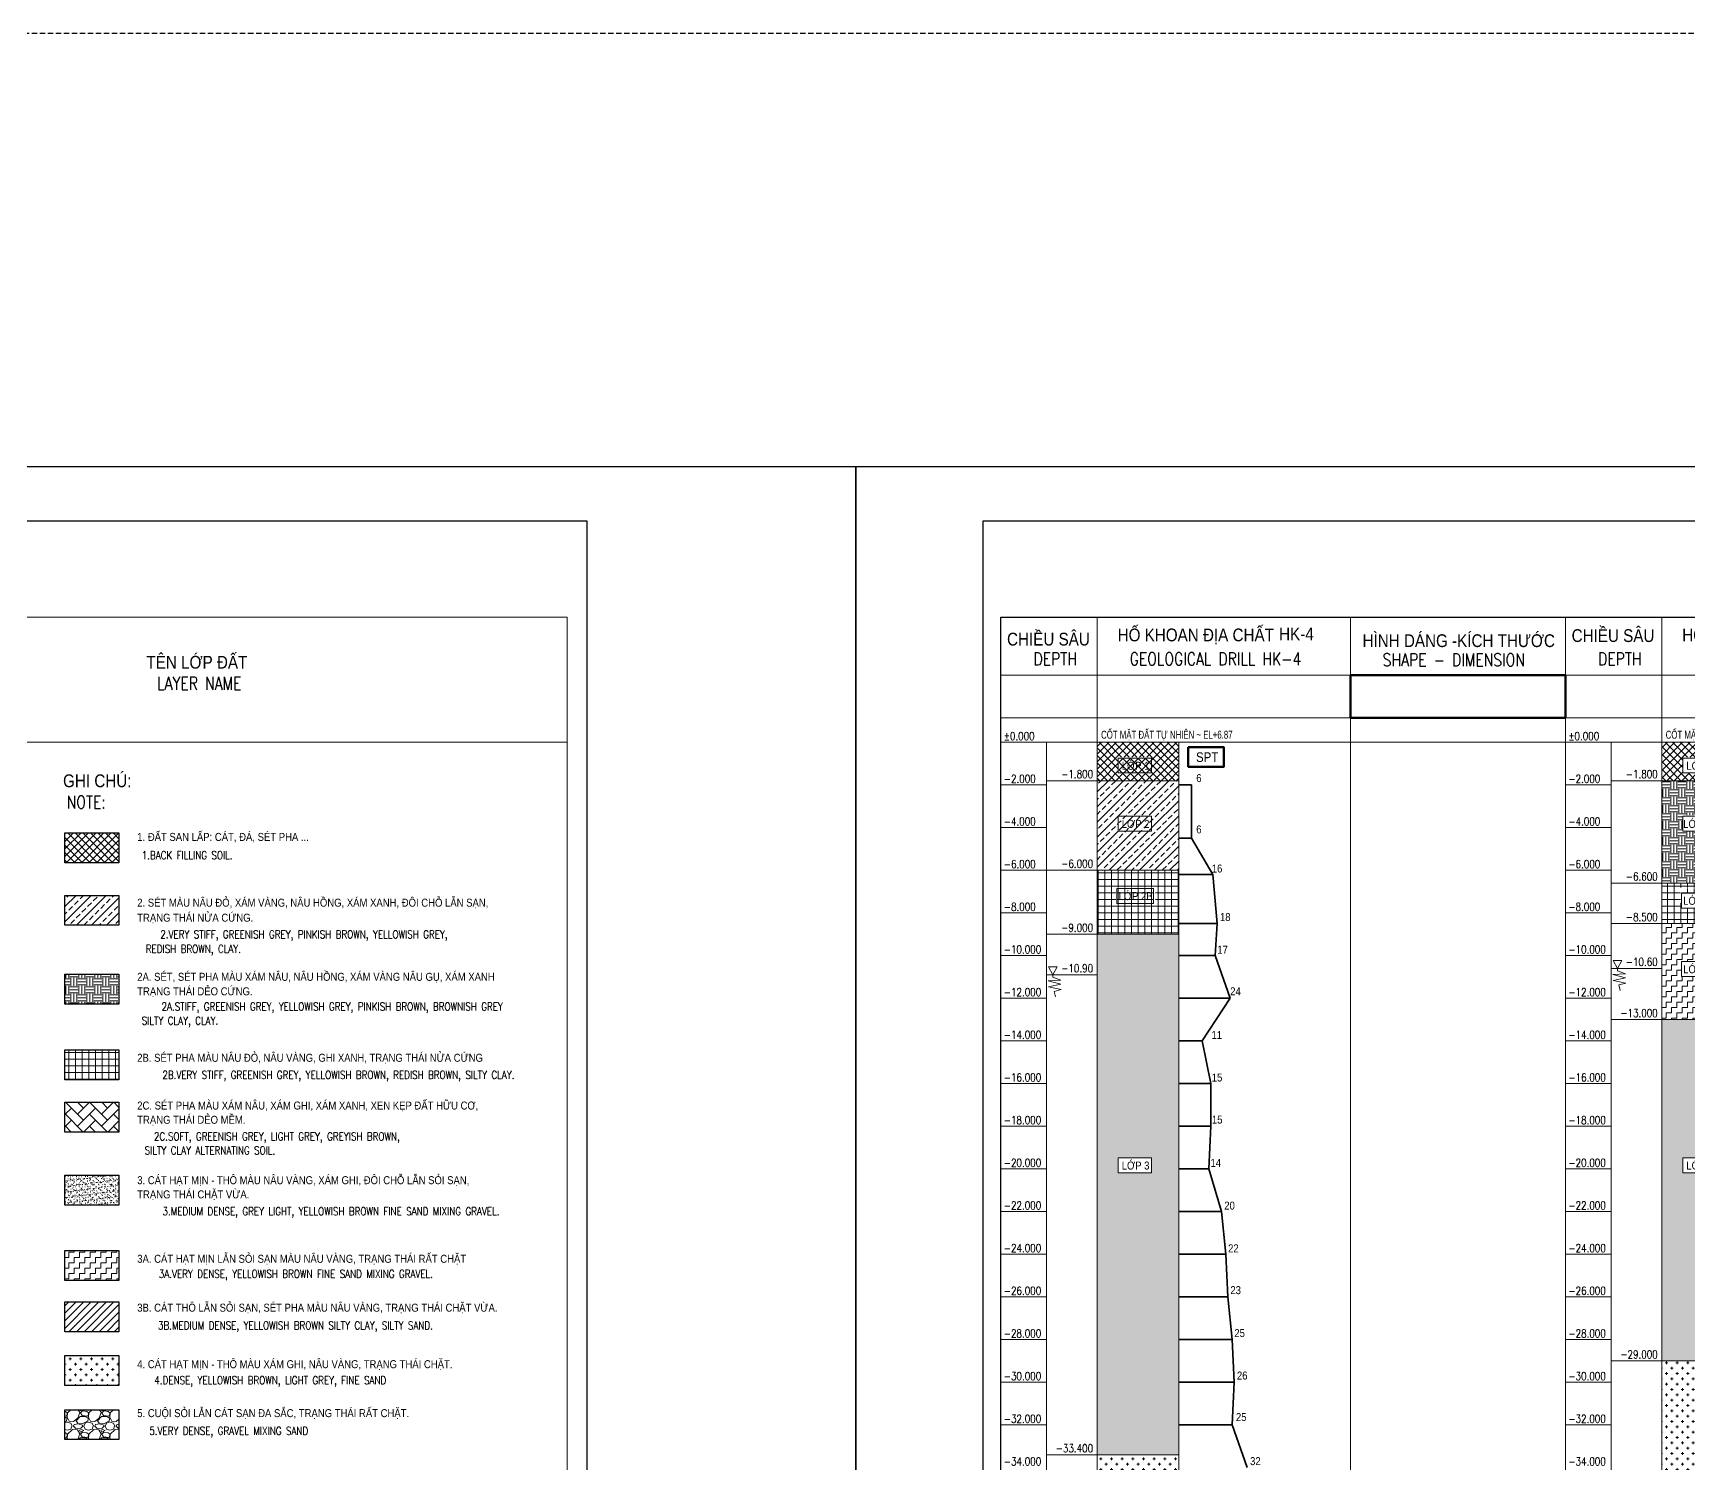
# Model space of a CAD drawing. Header units: millimetres. Extents: x -2123450 to -961021, y -260876 to 649159.
# Drawn here: x -1610540 to -1532959, y 582093 to 649159 of the extents above; entities that cross this region are included whole.
import ezdxf
from ezdxf.enums import TextEntityAlignment as Align

# ---------------------------------------------------------------- set-up
doc = ezdxf.new("R2010")
doc.units = ezdxf.units.MM
doc.header["$LTSCALE"] = 1000
doc.header["$MEASUREMENT"] = 0
doc.linetypes.add('DASHED', pattern=[19.05, 12.7, -6.35])
doc.linetypes.add('HIDDEN', pattern=[0.375, 0.25, -0.125])
doc.layers.get('0').update_dxf_attribs({"linetype": 'CONTINUOUS'})
doc.layers.get('DEFPOINTS').update_dxf_attribs({"linetype": 'CONTINUOUS'})
doc.layers.add('HIDEN', color=9, linetype='HIDDEN')
doc.layers.add('TEXT', color=7, linetype='CONTINUOUS')
for name, color, linetype, lineweight in [('NDC_S_CONTINUOUS', 3, 'CONTINUOUS', 20), ('NDC_S_DIM', 1, 'CONTINUOUS', 9), ('NDC_S_ENG TEXT', 2, 'CONTINUOUS', 9), ('NDC_S_FOUNDATION NAME', 7, 'CONTINUOUS', 20), ('NDC_S_HATCH MATERIAL', 8, 'CONTINUOUS', 13), ('NDC_S_LEVEL TEXT', 7, 'CONTINUOUS', 20), ('NDC_S_PILE ON FOUNDATION PLAN', 9, 'DASHED', 9), ('NDC_S_REBAR', 4, 'CONTINUOUS', 35), ('NDC_S_STIRRUP', 2, 'CONTINUOUS', 25), ('NDC_S_VN TITLE', 6, 'CONTINUOUS', 9)]:
    doc.layers.add(name, color=color, linetype=linetype, lineweight=lineweight)
doc.styles.add('NDC_ARIAL', font='arial.ttf', dxfattribs={"width": 0.8})
doc.styles.add('NDC_ROMANS', font='romans.shx', dxfattribs={"width": 0.8, "bigfont": 'vns.shx'})
doc.styles.get("Standard").update_dxf_attribs({"font": 'romans.shx', "bigfont": 'vns.shx'})

# ---------------------------------------------------------------- blocks, each defined once
blk = doc.blocks.new('HK4')
at = {"layer": 'NDC_S_HATCH MATERIAL'}
h = blk.add_hatch(dxfattribs=at)
h.set_pattern_fill('ANSI37', color=256, scale=2000)
h.set_pattern_definition([(45, (599674.7, -615917.2), (-176.776695, 176.776695), []), (135, (599674.7, -615917.2), (-176.776695, -176.776695), [])])
h.paths.add_polyline_path([(8333, 0), (4509, 0), (4509, -1800), (8333, -1800)])
h.paths.add_polyline_path([(5495, -1439), (5495, -746), (7052, -746), (7052, -1439)], flags=16)
h.paths.add_polyline_path([(5542, -1412), (7077, -1412), (7077, -697), (5542, -697)], flags=16)
h = blk.add_hatch(dxfattribs=at)
h.set_pattern_fill('ANSI33', color=256, scale=2000)
h.set_pattern_definition([(45, (599674.7, -615917.2), (-353.5534, 353.5534), []), (45, (600028.26, -615917.2), (-353.5534, 353.5534), [250, -125])])
h.paths.add_polyline_path([(8333, -1800), (4509, -1800), (4509, -6000), (8333, -6000)])
h.paths.add_polyline_path([(7052, -3470), (7052, -4163), (5495, -4163), (5495, -3470)], flags=16)
h.paths.add_polyline_path([(5542, -4135), (7077, -4135), (7077, -3421), (5542, -3421)], flags=16)
h = blk.add_hatch(dxfattribs=at)
h.set_pattern_fill('NET', color=256, scale=2500, pattern_type=2)
h.set_pattern_definition([(0, (599674.7, -518011.1), (0, 312.5), []), (90, (599674.7, -518011.1), (-312.5, 2e-14), [])])
h.paths.add_polyline_path([(8333, -6000), (4509, -6000), (4509, -9000), (8333, -9000)])
h.paths.add_polyline_path([(5429, -7549), (5429, -6856), (7149, -6856), (7149, -7549)], flags=16)
h.paths.add_polyline_path([(5381, -7521), (7238, -7521), (7238, -6807), (5381, -6807)], flags=16)
h = blk.add_hatch(dxfattribs=at)
h.set_pattern_fill('AR-SAND', color=256, scale=100)
h.set_pattern_definition([(37.5, (599674.71, -615917.2), (-6.299336, 192.682377), [0, -152, 0, -170, 0, -162.5]), (7.5, (599674.7, -615917.2), (176.97767, 282.21461), [0, -82, 0, -137, 0, -52.5]), (327.5, (599551.7, -615917.2), (311.414186, 0.565905), [0, -50, 0, -180, 0, -235]), (317.5, (599551.7, -615917.2), (300.61266, 87.76756), [0, -25, 0, -118, 0, -135])])
h.paths.add_polyline_path([(8333, -9000), (4509, -9000), (4509, -33400), (8333, -33400)])
h.paths.add_polyline_path([(7052, -19485), (7052, -20177), (5495, -20177), (5495, -19485)], flags=16)
h = blk.add_hatch(dxfattribs=at)
h.set_pattern_fill('CROSS', color=256, scale=1000)
h.set_pattern_definition([(0, (599674.7, -615917.2), (250, 250), [125, -375]), (90, (599737.2, -615979.7), (-250, 250), [125, -375])])
h.paths.add_polyline_path([(8333, -33400), (4509, -33400), (4509, -42000), (8333, -42000)])
h.paths.add_polyline_path([(7052, -37893), (7052, -38586), (5495, -38586), (5495, -37893)], flags=16)
h.paths.add_polyline_path([(5542, -38558), (7077, -38558), (7077, -37844), (5542, -37844)], flags=16)
at = {"layer": 'NDC_S_CONTINUOUS'}
for p, q in [((4509, -67200), (4509, 5871)), ((16380, 1149), (16380, 5871)), ((0, -67200), (0, 0)), ((2130, 0), (0, 0)), ((2130, -67200), (2130, 0)), ((16381, -67199), (16380, 0)), ((8333, -67200), (8333, 0)), ((2130, -2000), (0, -2000)), ((4509, -1800), (2130, -1800)), ((8333, -1800), (4509, -1800)), ((2130, -4000), (0, -4000)), ((2130, -6000), (0, -6000)), ((4509, -6000), (2130, -6000)), ((8333, -6000), (4509, -6000)), ((8333, -6000), (4509, -6000)), ((2130, -8000), (0, -8000)), ((4509, -9000), (2130, -9000)), ((8333, -9000), (4509, -9000)), ((8333, -9000), (4509, -9000)), ((2130, -10000), (0, -10000)), ((2130, -12000), (0, -12000)), ((2130, -14000), (0, -14000)), ((2130, -16000), (0, -16000)), ((2130, -18000), (0, -18000)), ((2130, -20000), (0, -20000)), ((2130, -22000), (0, -22000)), ((2130, -24000), (0, -24000)), ((2130, -26000), (0, -26000)), ((2130, -28000), (0, -28000)), ((2130, -30000), (0, -30000)), ((2130, -32000), (0, -32000)), ((4509, -33400), (2130, -33400)), ((8333, -33400), (4509, -33400))]:
    blk.add_line(p, q, dxfattribs=at)
for points in [[(4509, 3150), (0, 3150), (0, 5871), (4509, 5871)], [(16380, 3150), (4509, 3150), (4509, 5871), (16380, 5871)], [(4509, 1149), (0, 1149), (0, 3150), (4509, 3150)], [(16380, 1149), (4509, 1149), (4509, 3150), (16380, 3150)], [(4509, 0), (0, 0), (0, 1149), (4509, 1149)], [(16380, 0), (4509, 0), (4509, 1149), (16380, 1149)]]:
    blk.add_lwpolyline(points, close=True, dxfattribs=at)
at = {"layer": 'NDC_S_CONTINUOUS', "lineweight": 100}
blk.add_lwpolyline([(8779, -233), (10450, -233), (10450, -1145), (8779, -1145)], close=True, dxfattribs=at)
at = {"layer": 'NDC_S_DIM'}
for points in [[(5495, -746), (7052, -746), (7052, -1439), (5495, -1439)], [(5495, -3470), (7052, -3470), (7052, -4163), (5495, -4163)], [(5429, -6856), (7149, -6856), (7149, -7549), (5429, -7549)], [(5495, -19485), (7052, -19485), (7052, -20177), (5495, -20177)]]:
    blk.add_lwpolyline(points, close=True, dxfattribs=at)
at = {"layer": 'NDC_S_PILE ON FOUNDATION PLAN', "linetype": 'Continuous'}
blk.add_line((4509, -10900), (2130, -10900), dxfattribs=at)
for points in [[(2224, -10528), (2633, -10528), (2429, -10900), (2224, -10528)], [(2429, -10900), (2429, -11006), (2806, -11150), (2217, -11184), (2809, -11333), (2234, -11464), (2819, -11593), (2494, -11676), (2559, -11933)]]:
    blk.add_lwpolyline(points, dxfattribs=at)
at = {"layer": 'NDC_S_REBAR', "color": 3}
for p, q in [((8333, -2000), (8933, -2000)), ((8933, -2000), (8933, -4500)), ((8333, -4500), (8933, -4500)), ((8933, -4500), (9933, -6200)), ((8333, -6200), (9933, -6200)), ((9933, -6200), (10133, -8500)), ((8333, -8500), (10133, -8500)), ((10133, -8500), (10033, -10000)), ((8333, -10000), (10033, -10000)), ((10033, -10000), (10733, -12000)), ((8333, -12000), (10733, -12000)), ((10733, -12000), (9433, -14000)), ((8333, -14000), (9433, -14000)), ((9433, -14000), (9833, -16000)), ((8333, -16000), (9833, -16000)), ((9833, -16000), (9833, -18000)), ((8333, -18000), (9833, -18000)), ((9833, -18000), (9733, -20000)), ((8333, -20000), (9733, -20000)), ((9733, -20000), (10333, -22000)), ((8333, -22000), (10333, -22000)), ((10333, -22000), (10533, -24000)), ((8333, -24000), (10533, -24000)), ((10533, -24000), (10633, -26000)), ((8333, -26000), (10633, -26000)), ((10633, -26000), (10833, -28000)), ((8333, -28000), (10833, -28000)), ((10833, -28000), (10933, -30000)), ((8333, -30000), (10933, -30000)), ((10933, -30000), (10833, -32000)), ((8333, -32000), (10833, -32000)), ((10833, -32000), (11533, -34000))]:
    blk.add_line(p, q, dxfattribs=at)
at = {"layer": 'NDC_S_ENG TEXT', "style": 'NDC_ROMANS', "width": 0.8}
for s, p in [('%%P0.000', (137, 102)), ('-2.000', (137, -1898)), ('-4.000', (137, -3898)), ('-6.000', (137, -5898)), ('-8.000', (137, -7898)), ('-10.000', (137, -9898)), ('-12.000', (137, -11898)), ('-14.000', (137, -13898)), ('-16.000', (137, -15898)), ('-18.000', (137, -17898)), ('-20.000', (137, -19898)), ('-22.000', (137, -21898)), ('-24.000', (137, -23898)), ('-26.000', (137, -25898)), ('-28.000', (137, -27898)), ('-30.000', (137, -29898)), ('-32.000', (137, -31898)), ('-34.000', (137, -33898))]:
    blk.add_text(s, height=375, dxfattribs=at).set_placement(p)
for s, p in [('-1.800', (4318, -1493)), ('-6.000', (4318, -5693)), ('-9.000', (4318, -8693)), ('-10.90', (4318, -10593)), ('-33.400', (4318, -33093))]:
    blk.add_text(s, height=375, dxfattribs=at).set_placement(p, align=Align.MIDDLE_RIGHT)
at = {"layer": 'NDC_S_FOUNDATION NAME', "style": 'NDC_ARIAL', "width": 0.7}
blk.add_text('CỐT MẶT ĐẤT TỰ NHIÊN ~ EL+6.87', height=375, dxfattribs=at).set_placement((4692, 167))
at = {"layer": 'NDC_S_FOUNDATION NAME', "style": 'NDC_ARIAL', "width": 0.85}
blk.add_text('SPT', height=450, dxfattribs=at).set_placement((9661, -695), align=Align.MIDDLE)
at = {"layer": 'NDC_S_LEVEL TEXT', "style": 'NDC_ARIAL', "width": 0.85}
for s, p in [('6', (9275, -1678)), ('6', (9275, -4083)), ('16', (10127, -5917)), ('18', (10509, -8191)), ('17', (10384, -9723)), ('24', (10991, -11670)), ('11', (10112, -13721)), ('15', (10125, -15716)), ('15', (10133, -17688)), ('14', (10068, -19713)), ('20', (10713, -21717)), ('22', (10891, -23719)), ('23', (10999, -25680)), ('25', (11183, -27692)), ('26', (11304, -29683)), ('25', (11259, -31628)), ('32', (11922, -33695))]:
    blk.add_text(s, height=375, dxfattribs=at).set_placement(p, align=Align.MIDDLE)
at = {"layer": 'NDC_S_VN TITLE', "style": 'NDC_ARIAL', "width": 0.85}
for s, height, p in [('HỐ KHOAN ĐỊA CHẤT', 600, (9129, 5056)), ('CHIỀU SÂU', 600, (2225, 4922)), ('HK-4', 600, (13845, 5077)), ('LỚP 1', 375, (6309, -1055)), ('LỚP 2', 375, (6309, -3778)), ('LỚP 2B', 375, (6309, -7164)), ('LỚP 3', 375, (6309, -19793))]:
    blk.add_text(s, height=height, dxfattribs=at).set_placement(p, align=Align.MIDDLE)
at = {"layer": 'TEXT', "color": 3, "linetype": 'Continuous', "ltscale": 0.8, "width": 0.8}
for s, p in [('DEPTH', (2541, 3909)), ('GEOLOGICAL DRILL HK-4', (10054, 3909))]:
    blk.add_text(s, height=600, dxfattribs=at).set_placement(p, align=Align.MIDDLE_CENTER)
blk = doc.blocks.new('HK5-B3')
at = {"layer": 'NDC_S_HATCH MATERIAL'}
h = blk.add_hatch(dxfattribs=at)
h.set_pattern_fill('ANSI37', color=256, scale=2000)
h.set_pattern_definition([(45, (599674.7, -615917.2), (-176.776695, 176.776695), []), (135, (599674.7, -615917.2), (-176.776695, -176.776695), [])])
h.paths.add_polyline_path([(7052, -746), (7052, -1412), (7077, -1412), (7077, -697), (5542, -697), (5542, -746)])
h.paths.add_polyline_path([(5495, -1439), (5495, -746), (7052, -746), (7052, -1439)])
h.paths.add_polyline_path([(8333, 0), (4509, 0), (4509, -1800), (8333, -1800)])
h = blk.add_hatch(dxfattribs=at)
h.set_pattern_fill('EARTH', color=256, scale=1500, angle=90, pattern_type=2)
h.set_pattern_definition([(90, (573220.13, -518011.1), (-375, 375), [375, -375]), (90, (573079.5, -518011.1), (-375, 375), [375, -375]), (90, (572938.9, -518011.1), (-375, 375), [375, -375]), (180, (572892, -517964.23), (-375, -375), [375, -375]), (180, (572892, -517823.6), (-375, -375), [375, -375]), (180, (572892, -517682.98), (-375, -375), [375, -375])])
h.paths.add_polyline_path([(5495, -3470), (7169, -3470), (7169, -4163), (5495, -4163)])
h.paths.add_polyline_path([(8333, -1800), (4509, -1800), (4509, -6600), (8333, -6600)])
h.paths.add_polyline_path([(5542, -3470), (7077, -3470), (7077, -3421), (5542, -3421)])
h = blk.add_hatch(dxfattribs=at)
h.set_pattern_fill('NET', color=256, scale=2500, pattern_type=2)
h.set_pattern_definition([(0, (573220.13, -518011.1), (0, 312.5), []), (90, (573220.13, -518011.1), (-312.5, 2e-14), [])])
h.paths.add_polyline_path([(7149, -7076), (7149, -7521), (7238, -7521), (7238, -6807), (5381, -6807), (5381, -7521), (5429, -7521), (5429, -7076)])
h.paths.add_polyline_path([(5429, -7076), (7149, -7076), (7149, -6856), (5429, -6856)])
h.paths.add_polyline_path([(5429, -7768), (5429, -7076), (7149, -7076), (7149, -7768)])
h.paths.add_polyline_path([(8333, -6600), (4509, -6600), (4509, -8500), (8333, -8500)])
h = blk.add_hatch(dxfattribs=at)
h.set_pattern_fill('ZIGZAG', color=256, scale=2000, pattern_type=2)
h.set_pattern_definition([(0, (573220.13, -518011.1), (250, 250), [250, -250]), (90, (573470.13, -518011.1), (-250, 250), [250, -250])])
h.paths.add_polyline_path([(8333, -8500), (4509, -8500), (4509, -13000), (8333, -13000)])
h.paths.add_polyline_path([(7149, -10282), (7149, -10975), (5429, -10975), (5429, -10282)], flags=16)
h.paths.add_polyline_path([(5393, -10947), (7226, -10947), (7226, -10233), (5393, -10233)], flags=24)
h = blk.add_hatch(dxfattribs=at)
h.set_pattern_fill('AR-SAND', color=256, scale=100)
h.set_pattern_definition([(37.5, (599674.71, -615917.2), (-6.299336, 192.682377), [0, -152, 0, -170, 0, -162.5]), (7.5, (599674.7, -615917.2), (176.97767, 282.21461), [0, -82, 0, -137, 0, -52.5]), (327.5, (599551.7, -615917.2), (311.414186, 0.565905), [0, -50, 0, -180, 0, -235]), (317.5, (599551.7, -615917.2), (300.61266, 87.76756), [0, -25, 0, -118, 0, -135])])
h.paths.add_polyline_path([(8333, -13000), (4509, -13000), (4509, -29000), (8333, -29000)])
h.paths.add_polyline_path([(7052, -19485), (7052, -20177), (5495, -20177), (5495, -19485)], flags=16)
h = blk.add_hatch(dxfattribs=at)
h.set_pattern_fill('CROSS', color=256, scale=1000)
h.set_pattern_definition([(0, (599674.7, -615917.2), (250, 250), [125, -375]), (90, (599737.2, -615979.7), (-250, 250), [125, -375])])
h.paths.add_polyline_path([(7052, -37893), (7052, -38586), (5495, -38586), (5495, -37893)], flags=16)
h.paths.add_polyline_path([(5542, -38558), (7077, -38558), (7077, -37844), (5542, -37844)], flags=16)
h.paths.add_polyline_path([(5495, -35262), (5495, -34569), (7052, -34569), (7052, -35262)])
h.paths.add_polyline_path([(8333, -29000), (4509, -29000), (4509, -42800), (8333, -42800)])
at = {"layer": 'NDC_S_CONTINUOUS'}
for p, q in [((4509, -67200), (4509, 5871)), ((0, -67200), (0, 0)), ((0, -67200), (0, 0)), ((2130, 0), (0, 0)), ((2130, -67200), (2130, 0)), ((2130, -2000), (0, -2000)), ((4509, -1800), (2130, -1800)), ((8333, -1800), (4509, -1800)), ((2130, -4000), (0, -4000)), ((2130, -6000), (0, -6000)), ((4509, -6600), (2130, -6600)), ((8333, -6600), (4509, -6600)), ((8333, -6600), (4509, -6600)), ((2130, -8000), (0, -8000)), ((4509, -8500), (2130, -8500)), ((8333, -8500), (4509, -8500)), ((8333, -8500), (4509, -8500)), ((2130, -10000), (0, -10000)), ((2130, -12000), (0, -12000)), ((4509, -13000), (2130, -13000)), ((8333, -13000), (4509, -13000)), ((8333, -13000), (4509, -13000)), ((2130, -14000), (0, -14000)), ((2130, -16000), (0, -16000)), ((2130, -18000), (0, -18000)), ((2130, -20000), (0, -20000)), ((2130, -22000), (0, -22000)), ((2130, -24000), (0, -24000)), ((2130, -26000), (0, -26000)), ((2130, -28000), (0, -28000)), ((4509, -29000), (2130, -29000)), ((8333, -29000), (4509, -29000)), ((2130, -30000), (0, -30000)), ((2130, -32000), (0, -32000))]:
    blk.add_line(p, q, dxfattribs=at)
for points in [[(0, 5871), (16380, 5871), (16380, 3150), (0, 3150)], [(4509, 1149), (0, 1149), (0, 3150), (4509, 3150)], [(16380, 1149), (4509, 1149), (4509, 3150), (16380, 3150)], [(0, 1149), (16380, 1149), (16380, 0), (0, 0)]]:
    blk.add_lwpolyline(points, close=True, dxfattribs=at)
at = {"layer": 'NDC_S_DIM'}
for points in [[(5495, -746), (7052, -746), (7052, -1439), (5495, -1439)], [(5495, -3470), (7169, -3470), (7169, -4163), (5495, -4163)], [(5429, -7076), (7149, -7076), (7149, -7768), (5429, -7768)], [(5429, -10282), (7149, -10282), (7149, -10975), (5429, -10975)], [(5495, -19485), (7052, -19485), (7052, -20177), (5495, -20177)]]:
    blk.add_lwpolyline(points, close=True, dxfattribs=at)
at = {"layer": 'NDC_S_PILE ON FOUNDATION PLAN', "linetype": 'Continuous'}
for points in [[(2130, -10600), (4509, -10600)], [(2429, -10600), (2429, -10706), (2806, -10850), (2217, -10884), (2809, -11033), (2234, -11164), (2819, -11293), (2494, -11376), (2559, -11633)], [(2224, -10228), (2633, -10228), (2429, -10600), (2224, -10228)]]:
    blk.add_lwpolyline(points, dxfattribs=at)
at = {"layer": 'NDC_S_ENG TEXT', "style": 'NDC_ROMANS', "width": 0.8}
for s, p in [('%%P0.000', (137, 102)), ('-2.000', (137, -1898)), ('-4.000', (137, -3898)), ('-6.000', (137, -5898)), ('-8.000', (137, -7898)), ('-10.000', (137, -9898)), ('-12.000', (137, -11898)), ('-14.000', (137, -13898)), ('-16.000', (137, -15898)), ('-18.000', (137, -17898)), ('-20.000', (137, -19898)), ('-22.000', (137, -21898)), ('-24.000', (137, -23898)), ('-26.000', (137, -25898)), ('-28.000', (137, -27898)), ('-30.000', (137, -29898)), ('-32.000', (137, -31898)), ('-34.000', (137, -33898))]:
    blk.add_text(s, height=375, dxfattribs=at).set_placement(p)
for s, p in [('-1.800', (4318, -1493)), ('-6.600', (4318, -6293)), ('-8.500', (4318, -8193)), ('-10.60', (4318, -10293)), ('-13.000', (4318, -12693)), ('-29.000', (4318, -28693))]:
    blk.add_text(s, height=375, dxfattribs=at).set_placement(p, align=Align.MIDDLE_RIGHT)
at = {"layer": 'NDC_S_FOUNDATION NAME', "style": 'NDC_ARIAL', "width": 0.7}
blk.add_text('CỐT MẶT ĐẤT TỰ NHIÊN ~ EL+6.84', height=375, dxfattribs=at).set_placement((4692, 167))
at = {"layer": 'NDC_S_VN TITLE', "style": 'NDC_ARIAL', "width": 0.85}
for s, height, p in [('CHIỀU SÂU', 600, (2225, 5087)), ('HỐ KHOAN ĐỊA CHẤT', 600, (9129, 5056)), ('LỚP 1', 375, (6309, -1055)), ('LỚP 2A', 375, (6309, -3778)), ('LỚP 2B', 375, (6309, -7384)), ('LỚP 3A', 375, (6309, -10590)), ('LỚP 3', 375, (6309, -19793))]:
    blk.add_text(s, height=height, dxfattribs=at).set_placement(p, align=Align.MIDDLE)
at = {"layer": 'TEXT', "color": 3, "linetype": 'Continuous', "ltscale": 0.8, "width": 0.8}
blk.add_text('DEPTH', height=600, dxfattribs=at).set_placement((2541, 3909), align=Align.MIDDLE_CENTER)
blk = doc.blocks.new('ten lop dat')
at = {"layer": 'NDC_S_HATCH MATERIAL'}
h = blk.add_hatch(dxfattribs=at)
h.set_pattern_fill('ANSI37', color=256, scale=2000)
h.set_pattern_definition([(45, (300053.68, -488720.84), (-176.7767, 176.7767), []), (135, (300053.68, -488720.84), (-176.7767, -176.7767), [])])
h.paths.add_polyline_path([(2531, 27043), (2531, 28443), (0, 28443), (0, 27043)])
h = blk.add_hatch(dxfattribs=at)
h.set_pattern_fill('ANSI33', color=256, scale=2000)
h.set_pattern_definition([(45, (300053.7, -489300.3), (-353.5534, 353.5534), []), (45, (300407.24, -489300.3), (-353.5534, 353.5534), [250, -125])])
h.paths.add_polyline_path([(2531, 24108), (2531, 25508), (0, 25508), (0, 24108)])
h = blk.add_hatch(dxfattribs=at)
h.set_pattern_fill('EARTH', color=256, scale=1500, angle=90, pattern_type=2)
h.set_pattern_definition([(90, (517381.1, -487131.62), (-375, 375), [375, -375]), (90, (517240.47, -487131.62), (-375, 375), [375, -375]), (90, (517099.85, -487131.62), (-375, 375), [375, -375]), (180, (517052.97, -487084.75), (-375, -375), [375, -375]), (180, (517052.97, -486944.12), (-375, -375), [375, -375]), (180, (517052.97, -486803.5), (-375, -375), [375, -375])])
h.paths.add_polyline_path([(2531, 20413), (2531, 21814), (0, 21814), (0, 20413)])
h = blk.add_hatch(dxfattribs=at)
h.set_pattern_fill('NET', color=256, scale=2500, pattern_type=2)
h.set_pattern_definition([(0, (517381.1, -586118.08), (0, 312.5), []), (90, (517381.1, -586118.08), (-312.5, 2e-14), [])])
h.paths.add_polyline_path([(0, 18267), (0, 16866), (2531, 16866), (2531, 18267)])
h = blk.add_hatch(dxfattribs=at)
h.set_pattern_fill('AR-HBONE', color=256, scale=100, pattern_type=2)
h.set_pattern_definition([(45, (517381.1, -488197.73), (4e-14, 565.68542), [1200, -400]), (135, (517663.94, -487914.9), (4e-14, 565.68542), [1200, -400])])
h.paths.add_polyline_path([(0, 15815), (0, 14414), (2531, 14414), (2531, 15815)])
h = blk.add_hatch(dxfattribs=at)
h.set_pattern_fill('AR-SAND', color=256, scale=100)
h.set_pattern_definition([(37.5, (300053.68, -495013.72), (-6.299336, 192.682377), [0, -152, 0, -170, 0, -162.5]), (7.5, (300053.68, -495013.72), (176.97767, 282.21461), [0, -82, 0, -137, 0, -52.5]), (327.5, (299930.68, -495013.72), (311.414186, 0.565905), [0, -50, 0, -180, 0, -235]), (317.5, (299930.68, -495013.72), (300.61266, 87.76756), [0, -25, 0, -118, 0, -135])])
h.paths.add_polyline_path([(0, 12395), (0, 10994), (2531, 10994), (2531, 12395)])
h = blk.add_hatch(dxfattribs=at)
h.set_pattern_fill('ZIGZAG', color=256, scale=2000, pattern_type=2)
h.set_pattern_definition([(0, (517381.1, -489731.18), (250, 250), [250, -250]), (90, (517631.1, -489731.18), (-250, 250), [250, -250])])
h.paths.add_polyline_path([(0, 8858), (0, 7457), (2531, 7457), (2531, 8858)])
h = blk.add_hatch(dxfattribs=at)
h.set_pattern_fill('ANSI31', color=256, scale=2000)
h.set_pattern_definition([(45, (517381.1, -489731.18), (-176.776695, 176.776695), [])])
h.paths.add_polyline_path([(0, 6452), (0, 5051), (2531, 5051), (2531, 6452)])
h = blk.add_hatch(dxfattribs=at)
h.set_pattern_fill('CROSS', color=256, scale=1000)
h.set_pattern_definition([(0, (517381.1, -489731.18), (250, 250), [125, -375]), (90, (517443.6, -489793.68), (-250, 250), [125, -375])])
h.paths.add_polyline_path([(0, 3936), (0, 2535), (2531, 2535), (2531, 3936)])
h = blk.add_hatch(dxfattribs=at)
h.set_pattern_fill('GRAVEL', color=256, scale=1000)
h.set_pattern_definition([(228.012788, (300773.68, -495141.466), (-8000, -9000), [134.536, -13319.088]), (184.969741, (300683.68, -495241.466), (12000, 1000), [230.868, -22855.9248]), (132.510447, (300453.68, -495261.466), (10000, -11000), [162.788, -16116.0326]), (267.273689, (300063.68, -495511.466), (1000, 20000), [210.238, -20813.558]), (292.833654, (300053.68, -495721.466), (-5000, 12000), [206.155, -20409.3731]), (357.273689, (300133.68, -495911.466), (-20000, 1000), [210.238, -20813.558]), (37.6942405, (300343.682, -495921.466), (-13000, -10000), [278.029, -27524.8485]), (72.255328, (300563.682, -495751.466), (7000, 22000), [262.488, -25986.3215]), (121.429566, (300643.68, -495501.466), (-8000, 13000), [210.95, -20884.0731]), (175.236358, (300533.68, -495321.466), (11000, -1000), [240.832, -11800.7626]), (222.397438, (300293.682, -495301.466), (-12000, -11000), [311.448, -30833.375]), (138.814075, (301053.68, -495521.47), (-7000, 6000), [106.301, -10523.8448]), (171.469234, (300973.68, -495451.466), (13000, -2000), [202.237, -20021.5114]), (225, (300773.7, -495421.5), (-1e-13, -1000), [141.421, -1272.7926]), (203.19859, (300703.68, -495301.47), (5000, 2000), [76.158, -7539.6151]), (291.80141, (300633.68, -495331.47), (-1000, 3000), [107.703, -5277.4618]), (30.963757, (300673.68, -495431.47), (3000, 2000), [174.929, -5656.0229]), (161.56505, (300823.68, -495341.47), (2000, -1000), [126.491, -3035.7867]), (16.38954, (300053.68, -495331.466), (10000, 3000), [177.2, -17542.8451]), (70.346176, (300223.68, -495281.466), (-4000, -11000), [148.661, -14717.4077]), (293.19859, (300823.68, -495141.47), (-2000, 5000), [152.315, -7463.4581]), (343.61046, (300883.68, -495281.466), (-10000, 3000), [177.2, -17542.8451]), (339.443955, (300053.68, -495951.47), (-5000, 2000), [170.88, -8373.1237]), (294.77514, (300213.68, -496011.466), (-5000, 11000), [143.178, -14174.643]), (66.80141, (300833.68, -496141.47), (2000, 5000), [152.315, -7463.4581]), (17.354025, (300893.68, -496001.466), (-13000, -4000), [167.631, -16595.4236]), (69.443955, (300343.68, -496141.47), (-2000, -5000), [85.44, -8458.5637]), (101.309932, (300773.68, -496141.47), (-1000, 4000), [50.99, -5048.0295]), (165.963757, (300763.68, -496091.47), (3000, -1000), [206.155, -3916.9506]), (186.009006, (300563.68, -496041.466), (10000, 1000), [191.05, -18913.9232]), (303.69007, (300673.68, -495521.47), (-1000, 2000), [144.222, -3461.3293]), (353.1572266, (300753.682, -495641.466), (17000, -2000), [251.794, -24927.5626]), (60.945396, (301003.68, -495671.47), (-4000, -7000), [102.956, -10192.6741]), (90, (301053.7, -495581.5), (-1000, 1000), [60, -940]), (120.256437, (300543.68, -496011.466), (4000, -7000), [138.924, -13753.52]), (48.012788, (300473.68, -495891.466), (8000, 9000), [269.072, -13184.552]), (0, (300653.7, -495691.5), (1000, 1000), [260, -740]), (325.304846, (300913.68, -495691.466), (10000, -7000), [158.114, -15653.2743]), (254.054604, (301043.68, -495781.47), (-1000, -4000), [145.602, -7134.5079]), (207.645975, (301003.682, -495921.466), (-19000, -10000), [237.065, -23469.4742]), (175.426079, (300793.682, -496031.466), (-13000, 1000), [250.799, -24829.0734])])
h.paths.add_polyline_path([(2531, 0), (2531, 1401), (0, 1401), (0, 0)])
at = {"layer": 'NDC_S_STIRRUP'}
for points in [[(0, 28443), (2531, 28443), (2531, 27043), (0, 27043)], [(0, 25508), (2531, 25508), (2531, 24108), (0, 24108)], [(0, 21814), (2531, 21814), (2531, 20413), (0, 20413)], [(0, 18267), (2531, 18267), (2531, 16866), (0, 16866)], [(0, 15815), (2531, 15815), (2531, 14414), (0, 14414)], [(0, 12395), (2531, 12395), (2531, 10994), (0, 10994)], [(0, 8858), (2531, 8858), (2531, 7457), (0, 7457)], [(0, 6452), (2531, 6452), (2531, 5051), (0, 5051)], [(0, 3936), (2531, 3936), (2531, 2535), (0, 2535)], [(0, 1401), (2531, 1401), (2531, 0), (0, 0)]]:
    blk.add_lwpolyline(points, close=True, dxfattribs=at)
at = {"layer": 'NDC_S_VN TITLE', "style": 'NDC_ARIAL', "width": 0.85}
blk.add_text('GHI CHÚ:', height=600, dxfattribs=at).set_placement((1514, 30956), align=Align.MIDDLE)
at = {"layer": 'NDC_S_VN TITLE', "color": 2, "style": 'NDC_ARIAL', "width": 0.85}
for s, p in [('1. ĐẤT SAN LẤP: CÁT, ĐÁ, SÉT PHA ...', (3387, 28251)), ('2. SÉT MÀU NÂU ĐỎ, XÁM VÀNG, NÂU HỒNG, XÁM XANH, ĐÔI CHỖ LẪN SẠN,', (3387, 25168)), ('TRẠNG THÁI NỬA CỨNG.', (3387, 24465)), ('2A. SÉT, SÉT PHA MÀU XÁM NÂU, NÂU HỒNG, XÁM VÀNG NÂU GỤ, XÁM XANH', (3387, 21694)), ('TRẠNG THÁI DẺO CỨNG.', (3387, 21013)), ('2B. SÉT PHA MÀU NÂU ĐỎ, NÂU VÀNG, GHI XANH, TRẠNG THÁI NỬA CỨNG', (3387, 17899)), ('2C. SÉT PHA MÀU XÁM NÂU, XÁM GHI, XÁM XANH, XEN KẸP ĐẤT HỮU CƠ,', (3387, 15659)), ('TRẠNG THÁI DẺO MỀM.', (3387, 14993)), ('3. CÁT HẠT MỊN - THÔ MÀU NÂU VÀNG, XÁM GHI, ĐÔI CHỖ LẪN SỎI SẠN,', (3387, 12161)), ('TRẠNG THÁI CHẶT VỪA.', (3387, 11496)), ('3A. CÁT HẠT MỊN LẪN SỎI SẠN MÀU NÂU VÀNG, TRẠNG THÁI RẤT CHẶT', (3387, 8477)), ('3B. CÁT THÔ LẪN SỎI SẠN, SÉT PHA MÀU NÂU VÀNG, TRẠNG THÁI CHẶT VỪA.', (3387, 6185)), ('4. CÁT HẠT MỊN - THÔ MÀU XÁM GHI, NÂU VÀNG, TRẠNG THÁI CHẶT.', (3387, 3537)), ('5. CUỘI SỎI LẪN CÁT SẠN ĐA SẮC, TRẠNG THÁI RẤT CHẶT.', (3387, 1242))]:
    blk.add_text(s, height=375, dxfattribs=at).set_placement(p, align=Align.MIDDLE_LEFT)
at = {"layer": 'TEXT', "color": 3, "linetype": 'Continuous', "ltscale": 0.8, "width": 0.8}
for s, height, p in [('NOTE:', 600, (996, 29883)), ('1.BACK FILLING SOIL.', 375, (5726, 27392)), ('2.VERY STIFF, GREENISH GREY, PINKISH BROWN, YELLOWISH GREY, ', 375, (11302, 23683)), ('REDISH BROWN, CLAY.', 375, (6019, 23000)), ('2A.STIFF, GREENISH GREY, YELLOWISH GREY, PINKISH BROWN, BROWNISH GREY', 375, (12524, 20301)), ('SILTY CLAY, CLAY.', 375, (5390, 19638)), ('2B.VERY STIFF, GREENISH GREY, YELLOWISH BROWN, REDISH BROWN, SILTY CLAY.', 375, (12815, 17097)), ('2C.SOFT, GREENISH GREY, LIGHT GREY, GREYISH BROWN,', 375, (9930, 14214)), ('SILTY CLAY ALTERNATING SOIL.', 375, (6794, 13558)), ('3.MEDIUM DENSE, GREY LIGHT, YELLOWISH BROWN FINE SAND MIXING GRAVEL.', 375, (12466, 10703)), ('3A.VERY DENSE, YELLOWISH BROWN FINE SAND MIXING GRAVEL.', 375, (10822, 7769)), ('3B.MEDIUM DENSE, YELLOWISH BROWN SILTY CLAY, SILTY SAND.', 375, (10799, 5351)), ('4.DENSE, YELLOWISH BROWN, LIGHT GREY, FINE SAND', 375, (9622, 2783)), ('5.VERY DENSE, GRAVEL MIXING SAND', 375, (7675, 409))]:
    blk.add_text(s, height=height, dxfattribs=at).set_placement(p, align=Align.MIDDLE_CENTER)

msp = doc.modelspace()

# ---------------------------------------------------------------- linework, layer by layer
at = {"layer": 'DEFPOINTS'}
for points in [[(-1698145.34, 628840.52), (-1571995.34, 628840.52), (-1571995.34, 539740.52), (-1698145.34, 539740.52)], [(-1571995.34, 628840.52), (-1445845.34, 628840.52), (-1445845.34, 539740.52), (-1571995.34, 539740.52)], [(-1584595.34, 542290.52), (-1692178.8, 542290.52), (-1692178.8, 626290.52), (-1584595.34, 626290.52)], [(-1458445.34, 542290.52), (-1566028.8, 542290.52), (-1566028.8, 626290.52), (-1458445.34, 626290.52)], [(-1565192.73, 621787.99), (-1485829.01, 621787.99), (-1485829.01, 548717.21), (-1565192.73, 548717.21)]]:
    msp.add_lwpolyline(points, close=True, dxfattribs=at)
at = {"layer": 'HIDEN', "color": 1}
msp.add_lwpolyline([(-1725347.08, 649159.11), (-1242046.9, 649159.11), (-1242046.9, -260876.48), (-1725347.08, -260876.48)], close=True, dxfattribs=at)
at = {"layer": 'NDC_S_CONTINUOUS'}
for points in [[(-1565192.73, 621787.99), (-1538738.16, 621787.99), (-1538738.16, 619067.21), (-1565192.73, 619067.21)], [(-1538738.16, 621787.99), (-1512283.58, 621787.99), (-1512283.58, 619067.21), (-1538738.16, 619067.21)], [(-1565192.73, 617066.21), (-1538738.16, 617066.21), (-1538738.16, 615917.21), (-1565192.73, 615917.21)], [(-1538738.16, 617066.21), (-1512283.58, 617066.21), (-1512283.58, 615917.21), (-1538738.16, 615917.21)]]:
    msp.add_lwpolyline(points, close=True, dxfattribs=at)
at = {"layer": 'NDC_S_CONTINUOUS', "lineweight": 100}
msp.add_lwpolyline([(-1538738.16, 619067.21), (-1548812.73, 619067.21), (-1548812.73, 617067.21), (-1538738.16, 617067.21)], close=True, dxfattribs=at)
at = {"layer": 'NDC_S_DIM'}
msp.add_line((-1611979.01, 615917.21), (-1585524.44, 615917.21), dxfattribs=at)
msp.add_lwpolyline([(-1611979.01, 621787.99), (-1585524.44, 621787.99), (-1585524.44, 548718.21), (-1611979.01, 548718.21)], close=True, dxfattribs=at)

# ---------------------------------------------------------------- block references
at = {"color": 3}
for name, p in [('HK4', (-1565192.73, 615917.21)), ('HK5-B3', (-1538738.16, 615917.21))]:
    msp.add_blockref(name, p, dxfattribs=at)
at = {"layer": 'NDC_S_REBAR', "color": 1}
msp.add_blockref('ten lop dat', (-1609049.12, 583230.48), dxfattribs=at)

# ---------------------------------------------------------------- texts
at = {"layer": 'NDC_S_VN TITLE', "style": 'NDC_ARIAL', "width": 0.85}
for s, p in [('HÌNH DÁNG -KÍCH THƯỚC', (-1543742.36, 620753.38)), ('TÊN LỚP ĐẤT', (-1602867.04, 619755.37))]:
    msp.add_text(s, height=600, dxfattribs=at).set_placement(p, align=Align.MIDDLE)
at = {"layer": 'TEXT', "color": 3, "linetype": 'Continuous', "ltscale": 0.8, "width": 0.8}
for s, p in [('SHAPE - DIMENSION', (-1543974.69, 619782.23)), ('LAYER NAME', (-1602756.91, 618678.76))]:
    msp.add_text(s, height=600, dxfattribs=at).set_placement(p, align=Align.MIDDLE_CENTER)

doc.saveas('drawing.dxf')
